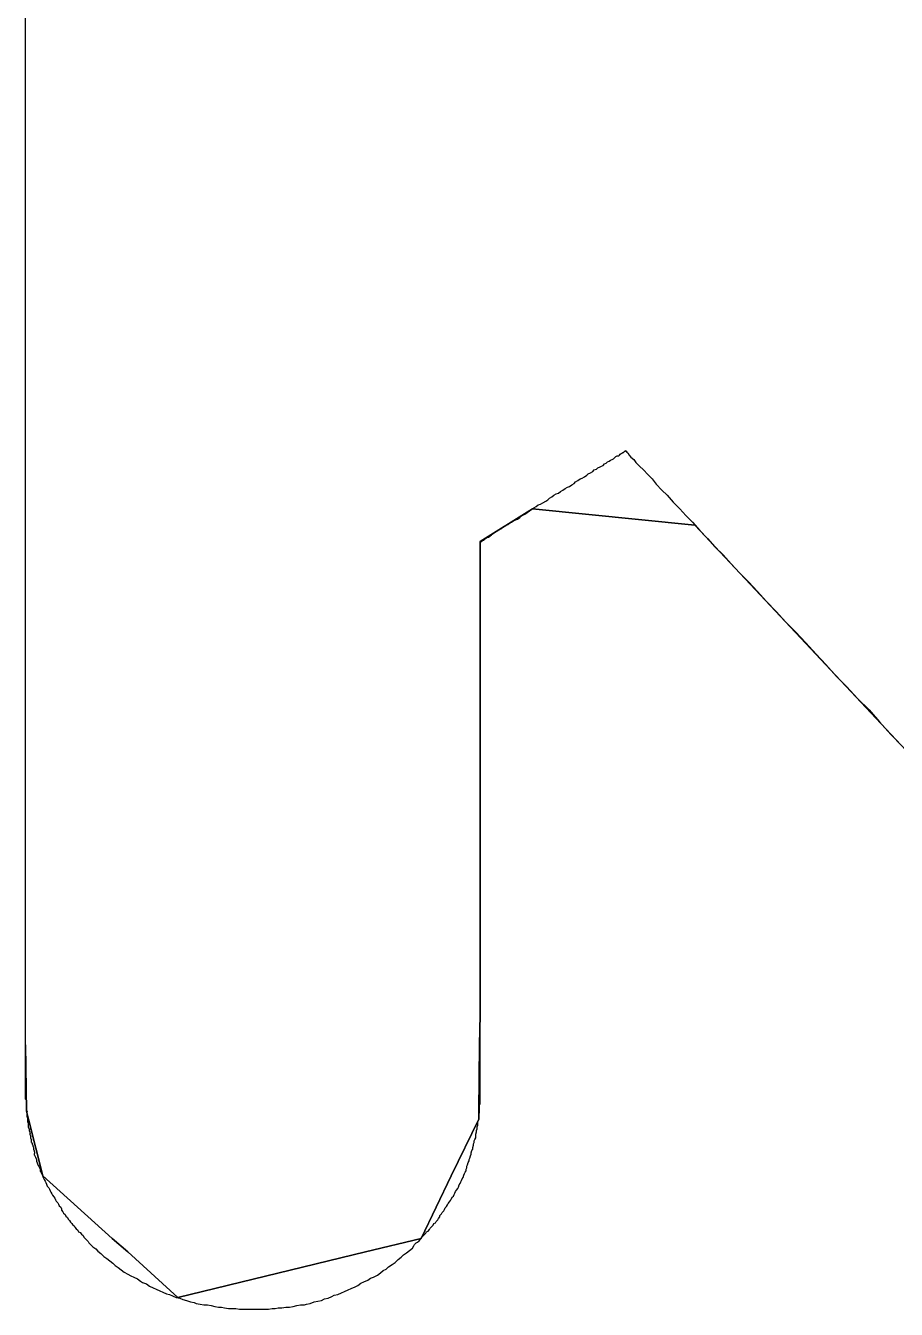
# Model space of a CAD drawing. Extents: x -69.4 to 29.6, y -21.9 to 37.7.
# Drawn here: x -49.896 to -48.728, y 22.63 to 24.352 of the extents above; entities that cross this region are included whole.
import ezdxf

# ---------------------------------------------------------------- set-up
doc = ezdxf.new("R2010")
doc.units = 0
doc.layers.add('gto', color=5, linetype='CONTINUOUS')

msp = doc.modelspace()

# ---------------------------------------------------------------- linework, layer by layer
at = {"layer": 'gto', "color": 5}
for points in [[(-49.8961, 24.285049), (-49.8961, 24.358049), (-49.8961, 24.409049)], [(-49.8961, 22.912046), (-49.8961, 22.915046), (-49.8961, 22.918046), (-49.8961, 22.920046), (-49.8961, 22.923046), (-49.8961, 22.924046), (-49.8961, 22.926046), (-49.8961, 22.930046), (-49.8961, 22.936046), (-49.8961, 22.944046), (-49.8961, 22.954046), (-49.8961, 22.965046), (-49.8961, 22.978046), (-49.8961, 22.993046), (-49.8961, 23.009046), (-49.8961, 23.027046), (-49.8961, 23.045046), (-49.8961, 23.066046), (-49.8961, 23.088046), (-49.8961, 23.110046), (-49.8961, 23.136046), (-49.8961, 23.161046), (-49.8961, 23.188046), (-49.8961, 23.217046), (-49.8961, 23.246046), (-49.8961, 23.276047), (-49.8961, 23.308047), (-49.8961, 23.340047), (-49.8961, 23.374047), (-49.8961, 23.408047), (-49.8961, 23.444047), (-49.8961, 23.480047), (-49.8961, 23.518047), (-49.8961, 23.556047), (-49.8961, 23.595047), (-49.8961, 23.634047), (-49.8961, 23.675047), (-49.8961, 23.716047), (-49.8961, 23.757048), (-49.8961, 23.799048), (-49.8961, 23.841048), (-49.8961, 23.885048), (-49.8961, 23.928048), (-49.8961, 23.973048), (-49.8961, 24.016048), (-49.8961, 24.061048), (-49.8961, 24.106048), (-49.8961, 24.152048), (-49.8961, 24.197048), (-49.8961, 24.243048), (-49.8961, 24.289049), (-49.8961, 24.335049), (-49.8961, 24.380049)], [(-48.586097, 23.243046), (-48.998098, 23.682047), (-49.216098, 23.704047), (-49.286099, 23.660047), (-49.286099, 23.498047), (-49.286099, 23.426047), (-49.286099, 23.025046), (-49.287099, 22.985046), (-49.288099, 22.896046), (-49.288099, 22.885046), (-49.325099, 22.809046), (-49.365099, 22.725045), (-49.440099, 22.707045), (-49.692099, 22.646045), (-49.7591, 22.707045), (-49.7801, 22.725045), (-49.8731, 22.809046), (-49.8921, 22.885046), (-49.8951, 22.896046), (-49.8961, 22.985046), (-49.8961, 23.025046), (-49.8961, 23.426047), (-49.8961, 23.498047), (-49.8961, 23.660047), (-49.8961, 23.704047), (-49.8961, 23.771048), (-49.8961, 24.102048), (-49.8961, 24.285049), (-49.8961, 24.358049)], [(-49.8961, 24.102048), (-49.8961, 24.285049)], [(-49.8961, 23.771048), (-49.8961, 24.102048)], [(-49.093098, 23.780048), (-49.092098, 23.781048)], [(-49.092098, 23.781048), (-49.091098, 23.781048)], [(-49.091098, 23.782048), (-49.090098, 23.781048)], [(-49.091098, 23.781048), (-49.091098, 23.782048)], [(-49.090098, 23.781048), (-49.089098, 23.780048)], [(-49.8961, 23.704047), (-49.8961, 23.771048)], [(-49.121098, 23.762048), (-49.119098, 23.764048)], [(-49.119098, 23.764048), (-49.117098, 23.765048)], [(-49.117098, 23.765048), (-49.115098, 23.767048)], [(-49.115098, 23.767048), (-49.113098, 23.768048)], [(-49.113098, 23.768048), (-49.111098, 23.769048)], [(-49.111098, 23.769048), (-49.109098, 23.770048)], [(-49.109098, 23.770048), (-49.107098, 23.771048)], [(-49.107098, 23.771048), (-49.105098, 23.773048)], [(-49.105098, 23.773048), (-49.104098, 23.774048)], [(-49.104098, 23.774048), (-49.102098, 23.775048)], [(-49.102098, 23.775048), (-49.100098, 23.775048)], [(-49.100098, 23.775048), (-49.099098, 23.776048)], [(-49.099098, 23.776048), (-49.098098, 23.777048)], [(-49.098098, 23.777048), (-49.097098, 23.778048)], [(-49.097098, 23.778048), (-49.095098, 23.779048)], [(-49.095098, 23.779048), (-49.094098, 23.779048)], [(-49.094098, 23.780048), (-49.093098, 23.780048)], [(-49.094098, 23.779048), (-49.094098, 23.780048)], [(-49.089098, 23.780048), (-49.088098, 23.779048)], [(-49.088098, 23.779048), (-49.086098, 23.776048)], [(-49.086098, 23.776048), (-49.084098, 23.773048)], [(-49.084098, 23.773048), (-49.080098, 23.770048)], [(-49.080098, 23.770048), (-49.077098, 23.766048)], [(-49.077098, 23.766048), (-49.072098, 23.761048)], [(-49.149098, 23.745047), (-49.146098, 23.747047)], [(-49.146098, 23.747047), (-49.143098, 23.749047)], [(-49.143098, 23.749047), (-49.141098, 23.751048)], [(-49.141098, 23.751048), (-49.138098, 23.752048)], [(-49.138098, 23.752048), (-49.135098, 23.754048)], [(-49.135098, 23.754048), (-49.133098, 23.756048)], [(-49.133098, 23.756048), (-49.130098, 23.757048)], [(-49.130098, 23.757048), (-49.128098, 23.759048)], [(-49.128098, 23.759048), (-49.125098, 23.760048)], [(-49.125098, 23.760048), (-49.123098, 23.761048)], [(-49.123098, 23.761048), (-49.121098, 23.762048)], [(-49.072098, 23.761048), (-49.067098, 23.756048)], [(-49.067098, 23.756048), (-49.061098, 23.750048)], [(-49.061098, 23.750048), (-49.055098, 23.744047)], [(-49.175098, 23.729047), (-49.172098, 23.731047)], [(-49.172098, 23.731047), (-49.169098, 23.733047)], [(-49.169098, 23.733047), (-49.166098, 23.734047)], [(-49.166098, 23.734047), (-49.163098, 23.736047)], [(-49.163098, 23.736047), (-49.160098, 23.738047)], [(-49.160098, 23.738047), (-49.158098, 23.740047)], [(-49.158098, 23.740047), (-49.155098, 23.742047)], [(-49.155098, 23.742047), (-49.152098, 23.744047)], [(-49.152098, 23.744047), (-49.149098, 23.745047)], [(-49.055098, 23.744047), (-49.050098, 23.737047)], [(-49.050098, 23.737047), (-49.042098, 23.729047)], [(-49.205098, 23.710047), (-49.202098, 23.712047)], [(-49.202098, 23.712047), (-49.198098, 23.714047)], [(-49.198098, 23.714047), (-49.195098, 23.716047)], [(-49.195098, 23.716047), (-49.193098, 23.718047)], [(-49.193098, 23.718047), (-49.190098, 23.720047)], [(-49.190098, 23.720047), (-49.187098, 23.722047)], [(-49.187098, 23.722047), (-49.184098, 23.724047)], [(-49.184098, 23.724047), (-49.181098, 23.725047)], [(-49.181098, 23.725047), (-49.178098, 23.727047)], [(-49.178098, 23.727047), (-49.175098, 23.729047)], [(-49.042098, 23.729047), (-49.035098, 23.722047)], [(-49.035098, 23.722047), (-49.027098, 23.713047)], [(-49.027098, 23.713047), (-49.018098, 23.704047)], [(-49.8961, 23.660047), (-49.8961, 23.704047)], [(-49.286099, 23.660047), (-49.216098, 23.704047)], [(-49.231098, 23.694047), (-49.228098, 23.696047)], [(-49.228098, 23.696047), (-49.225098, 23.697047)], [(-49.225098, 23.697047), (-49.223098, 23.699047)], [(-49.223098, 23.699047), (-49.220098, 23.701047)], [(-49.220098, 23.701047), (-49.217098, 23.703047)], [(-49.217098, 23.703047), (-49.214098, 23.705047)], [(-49.216098, 23.704047), (-48.998098, 23.682047)], [(-49.214098, 23.705047), (-49.211098, 23.707047)], [(-49.211098, 23.707047), (-49.208098, 23.709047)], [(-49.208098, 23.709047), (-49.205098, 23.710047)], [(-49.018098, 23.704047), (-49.010098, 23.695047)], [(-49.010098, 23.695047), (-49.001098, 23.686047)], [(-49.258099, 23.677047), (-49.256099, 23.679047)], [(-49.256099, 23.679047), (-49.254099, 23.680047)], [(-49.254099, 23.680047), (-49.251099, 23.682047)], [(-49.251099, 23.682047), (-49.249098, 23.683047)], [(-49.249098, 23.683047), (-49.246098, 23.685047)], [(-49.246098, 23.685047), (-49.244098, 23.686047)], [(-49.244098, 23.686047), (-49.241098, 23.688047)], [(-49.241098, 23.688047), (-49.238098, 23.689047)], [(-49.238098, 23.689047), (-49.236098, 23.690047)], [(-49.236098, 23.690047), (-49.233098, 23.692047)], [(-49.233098, 23.692047), (-49.231098, 23.694047)], [(-49.001098, 23.686047), (-48.991098, 23.675047)], [(-48.998098, 23.682047), (-48.586097, 23.243046)], [(-49.284099, 23.661047), (-49.283099, 23.661047)], [(-49.284099, 23.660047), (-49.284099, 23.661047)], [(-49.283099, 23.661047), (-49.282099, 23.662047)], [(-49.282099, 23.662047), (-49.281099, 23.662047)], [(-49.281099, 23.662047), (-49.280099, 23.663047)], [(-49.280099, 23.663047), (-49.279099, 23.664047)], [(-49.279099, 23.664047), (-49.277099, 23.665047)], [(-49.277099, 23.665047), (-49.276099, 23.666047)], [(-49.276099, 23.666047), (-49.275099, 23.666047)], [(-49.275099, 23.666047), (-49.273099, 23.667047)], [(-49.273099, 23.667047), (-49.271099, 23.669047)], [(-49.271099, 23.669047), (-49.270099, 23.670047)], [(-49.270099, 23.670047), (-49.268099, 23.671047)], [(-49.268099, 23.671047), (-49.267099, 23.672047)], [(-49.267099, 23.672047), (-49.265099, 23.673047)], [(-49.265099, 23.673047), (-49.263099, 23.674047)], [(-49.263099, 23.674047), (-49.261099, 23.676047)], [(-49.261099, 23.676047), (-49.258099, 23.677047)], [(-48.991098, 23.675047), (-48.981098, 23.664047)], [(-48.981098, 23.664047), (-48.971098, 23.653047)], [(-49.8961, 23.498047), (-49.8961, 23.660047)], [(-49.286099, 23.498047), (-49.286099, 23.660047)], [(-49.286099, 23.659047), (-49.285099, 23.660047)], [(-49.286099, 23.658047), (-49.286099, 23.659047)], [(-49.286099, 23.657047), (-49.286099, 23.658047)], [(-49.286099, 23.656047), (-49.286099, 23.657047)], [(-49.286099, 23.654047), (-49.286099, 23.656047)], [(-49.286099, 23.652047), (-49.286099, 23.654047)], [(-49.286099, 23.650047), (-49.286099, 23.652047)], [(-49.286099, 23.646047), (-49.286099, 23.650047)], [(-49.286099, 23.643047), (-49.286099, 23.646047)], [(-49.285099, 23.660047), (-49.284099, 23.660047)], [(-48.971098, 23.653047), (-48.960098, 23.642047)], [(-49.286099, 23.639047), (-49.286099, 23.643047)], [(-49.286099, 23.634047), (-49.286099, 23.639047)], [(-49.286099, 23.629047), (-49.286099, 23.634047)], [(-49.286099, 23.624047), (-49.286099, 23.629047)], [(-48.960098, 23.642047), (-48.949098, 23.630047)], [(-48.949098, 23.630047), (-48.938098, 23.618047)], [(-49.286099, 23.619047), (-49.286099, 23.624047)], [(-49.286099, 23.614047), (-49.286099, 23.619047)], [(-49.286099, 23.608047), (-49.286099, 23.614047)], [(-48.938098, 23.618047), (-48.926098, 23.606047)], [(-49.286099, 23.601047), (-49.286099, 23.608047)], [(-49.286099, 23.594047), (-49.286099, 23.601047)], [(-49.286099, 23.587047), (-49.286099, 23.594047)], [(-48.926098, 23.606047), (-48.914098, 23.593047)], [(-48.914098, 23.593047), (-48.902098, 23.580047)], [(-49.286099, 23.580047), (-49.286099, 23.587047)], [(-49.286099, 23.573047), (-49.286099, 23.580047)], [(-48.902098, 23.580047), (-48.889098, 23.566047)], [(-49.286099, 23.565047), (-49.286099, 23.573047)], [(-49.286099, 23.557047), (-49.286099, 23.565047)], [(-49.286099, 23.548047), (-49.286099, 23.557047)], [(-48.889098, 23.566047), (-48.876098, 23.552047)], [(-49.286099, 23.540047), (-49.286099, 23.548047)], [(-49.286099, 23.531047), (-49.286099, 23.540047)], [(-48.876098, 23.552047), (-48.863098, 23.539047)], [(-49.286099, 23.522047), (-49.286099, 23.531047)], [(-48.863098, 23.539047), (-48.849098, 23.524047)], [(-48.849098, 23.524047), (-48.835098, 23.509047)], [(-49.286099, 23.513047), (-49.286099, 23.522047)], [(-49.286099, 23.504047), (-49.286099, 23.513047)], [(-48.835098, 23.509047), (-48.822098, 23.495047)], [(-49.8961, 23.426047), (-49.8961, 23.498047)], [(-49.286099, 23.494047), (-49.286099, 23.504047)], [(-49.286099, 23.426047), (-49.286099, 23.498047)], [(-49.286099, 23.484047), (-49.286099, 23.494047)], [(-48.822098, 23.495047), (-48.808098, 23.479047)], [(-49.286099, 23.474047), (-49.286099, 23.484047)], [(-49.286099, 23.464047), (-49.286099, 23.474047)], [(-48.808098, 23.479047), (-48.794098, 23.465047)], [(-49.286099, 23.454047), (-49.286099, 23.464047)], [(-49.286099, 23.443047), (-49.286099, 23.454047)], [(-48.794098, 23.465047), (-48.779098, 23.449047)], [(-49.286099, 23.433047), (-49.286099, 23.443047)], [(-48.779098, 23.449047), (-48.764098, 23.434047)], [(-49.8961, 23.025046), (-49.8961, 23.426047)], [(-49.286099, 23.423047), (-49.286099, 23.433047)], [(-49.286099, 23.025046), (-49.286099, 23.426047)], [(-49.286099, 23.412047), (-49.286099, 23.423047)], [(-48.764098, 23.434047), (-48.750098, 23.418047)], [(-49.286099, 23.400047), (-49.286099, 23.412047)], [(-48.750098, 23.418047), (-48.735097, 23.401047)], [(-49.286099, 23.390047), (-49.286099, 23.400047)], [(-49.286099, 23.379047), (-49.286099, 23.390047)], [(-48.735097, 23.401047), (-48.720097, 23.386047)], [(-49.286099, 23.367047), (-49.286099, 23.379047)], [(-49.286099, 23.357047), (-49.286099, 23.367047)], [(-49.286099, 23.345047), (-49.286099, 23.357047)], [(-49.286099, 23.334047), (-49.286099, 23.345047)], [(-49.286099, 23.323047), (-49.286099, 23.334047)], [(-49.286099, 23.311047), (-49.286099, 23.323047)], [(-49.286099, 23.300047), (-49.286099, 23.311047)], [(-49.286099, 23.289047), (-49.286099, 23.300047)], [(-49.286099, 23.277047), (-49.286099, 23.289047)], [(-49.286099, 23.266047), (-49.286099, 23.277047)], [(-49.286099, 23.254047), (-49.286099, 23.266047)], [(-49.286099, 23.243046), (-49.286099, 23.254047)], [(-49.286099, 23.232046), (-49.286099, 23.243046)], [(-49.286099, 23.220046), (-49.286099, 23.232046)], [(-49.286099, 23.210046), (-49.286099, 23.220046)], [(-49.286099, 23.199046), (-49.286099, 23.210046)], [(-49.286099, 23.187046), (-49.286099, 23.199046)], [(-49.286099, 23.177046), (-49.286099, 23.187046)], [(-49.286099, 23.166046), (-49.286099, 23.177046)], [(-49.286099, 23.155046), (-49.286099, 23.166046)], [(-49.286099, 23.145046), (-49.286099, 23.155046)], [(-49.286099, 23.134046), (-49.286099, 23.145046)], [(-49.286099, 23.124046), (-49.286099, 23.134046)], [(-49.286099, 23.113046), (-49.286099, 23.124046)], [(-49.286099, 23.104046), (-49.286099, 23.113046)], [(-49.286099, 23.094046), (-49.286099, 23.104046)], [(-49.286099, 23.084046), (-49.286099, 23.094046)], [(-49.286099, 23.074046), (-49.286099, 23.084046)], [(-49.286099, 23.066046), (-49.286099, 23.074046)], [(-49.286099, 23.056046), (-49.286099, 23.066046)], [(-49.286099, 23.047046), (-49.286099, 23.056046)], [(-49.286099, 23.038046), (-49.286099, 23.047046)], [(-49.8961, 22.985046), (-49.8961, 23.025046)], [(-49.287099, 22.985046), (-49.286099, 23.025046)], [(-49.286099, 23.030046), (-49.286099, 23.038046)], [(-49.286099, 23.022046), (-49.286099, 23.030046)], [(-49.286099, 23.014046), (-49.286099, 23.022046)], [(-49.286099, 23.006046), (-49.286099, 23.014046)], [(-49.286099, 22.999046), (-49.286099, 23.006046)], [(-49.286099, 22.992046), (-49.286099, 22.999046)], [(-49.286099, 22.985046), (-49.286099, 22.992046)], [(-49.8961, 22.985046), (-49.8951, 22.896046)], [(-49.288099, 22.896046), (-49.287099, 22.985046)], [(-49.286099, 22.978046), (-49.286099, 22.985046)], [(-49.286099, 22.972046), (-49.286099, 22.978046)], [(-49.286099, 22.966046), (-49.286099, 22.972046)], [(-49.286099, 22.961046), (-49.286099, 22.966046)], [(-49.286099, 22.956046), (-49.286099, 22.961046)], [(-49.286099, 22.951046), (-49.286099, 22.956046)], [(-49.286099, 22.946046), (-49.286099, 22.951046)], [(-49.286099, 22.942046), (-49.286099, 22.946046)], [(-49.286099, 22.938046), (-49.286099, 22.942046)], [(-49.286099, 22.935046), (-49.286099, 22.938046)], [(-49.286099, 22.931046), (-49.286099, 22.935046)], [(-49.286099, 22.929046), (-49.286099, 22.931046)], [(-49.286099, 22.927046), (-49.286099, 22.929046)], [(-49.286099, 22.926046), (-49.286099, 22.927046)], [(-49.286099, 22.924046), (-49.286099, 22.926046)], [(-49.286099, 22.923046), (-49.286099, 22.924046)], [(-49.286099, 22.921046), (-49.286099, 22.923046)], [(-49.286099, 22.919046), (-49.286099, 22.921046)], [(-49.8961, 22.912046), (-49.8951, 22.910046)], [(-49.8951, 22.897046), (-49.8951, 22.900046), (-49.8951, 22.902046), (-49.8951, 22.905046), (-49.8951, 22.907046), (-49.8951, 22.910046)], [(-49.287099, 22.904046), (-49.286099, 22.906046)], [(-49.287099, 22.901046), (-49.287099, 22.904046)], [(-49.286099, 22.916046), (-49.286099, 22.919046)], [(-49.286099, 22.914046), (-49.286099, 22.916046)], [(-49.286099, 22.911046), (-49.286099, 22.914046)], [(-49.286099, 22.909046), (-49.286099, 22.911046)], [(-49.286099, 22.906046), (-49.286099, 22.909046)], [(-49.8951, 22.897046), (-49.8941, 22.895046)], [(-49.8951, 22.896046), (-49.8921, 22.885046)], [(-49.8941, 22.888046), (-49.8941, 22.890046), (-49.8941, 22.892046), (-49.8941, 22.895046)], [(-49.8941, 22.888046), (-49.8931, 22.886046)], [(-49.8931, 22.881046), (-49.8931, 22.883046), (-49.8931, 22.886046)], [(-49.288099, 22.885046), (-49.288099, 22.896046)], [(-49.288099, 22.891046), (-49.287099, 22.894046)], [(-49.288099, 22.890046), (-49.288099, 22.891046)], [(-49.288099, 22.887046), (-49.288099, 22.890046)], [(-49.288099, 22.885046), (-49.288099, 22.887046)], [(-49.287099, 22.899046), (-49.287099, 22.901046)], [(-49.287099, 22.896046), (-49.287099, 22.899046)], [(-49.287099, 22.894046), (-49.287099, 22.896046)], [(-49.8931, 22.881046), (-49.8921, 22.878046)], [(-49.8921, 22.885046), (-49.8731, 22.809046)], [(-49.8921, 22.874046), (-49.8921, 22.876046), (-49.8921, 22.878046)], [(-49.8921, 22.874046), (-49.8911, 22.871046)], [(-49.8911, 22.869046), (-49.8911, 22.871046)], [(-49.8911, 22.869046), (-49.8901, 22.866046)], [(-49.325099, 22.809046), (-49.288099, 22.885046)], [(-49.291099, 22.870046), (-49.290099, 22.872046)], [(-49.291099, 22.868046), (-49.291099, 22.870046)], [(-49.290099, 22.875046), (-49.289099, 22.877046)], [(-49.290099, 22.872046), (-49.290099, 22.875046)], [(-49.289099, 22.882046), (-49.288099, 22.885046)], [(-49.289099, 22.880046), (-49.289099, 22.882046)], [(-49.289099, 22.877046), (-49.289099, 22.880046)], [(-49.8901, 22.864046), (-49.8901, 22.866046)], [(-49.8901, 22.864046), (-49.8891, 22.862046)], [(-49.8891, 22.859046), (-49.8891, 22.862046)], [(-49.8891, 22.859046), (-49.8881, 22.857046)], [(-49.8881, 22.854046), (-49.8881, 22.857046)], [(-49.8881, 22.854046), (-49.8871, 22.853046)], [(-49.8871, 22.851046), (-49.8871, 22.853046)], [(-49.8871, 22.851046), (-49.8861, 22.848046)], [(-49.295099, 22.852046), (-49.294099, 22.854046)], [(-49.295099, 22.850046), (-49.295099, 22.852046)], [(-49.294099, 22.856046), (-49.293099, 22.858046)], [(-49.294099, 22.854046), (-49.294099, 22.856046)], [(-49.293099, 22.858046), (-49.292099, 22.860046)], [(-49.292099, 22.865046), (-49.291099, 22.868046)], [(-49.292099, 22.863046), (-49.292099, 22.865046)], [(-49.292099, 22.860046), (-49.292099, 22.863046)], [(-49.8861, 22.848046), (-49.8851, 22.846046)], [(-49.8851, 22.844046), (-49.8851, 22.846046)], [(-49.8851, 22.844046), (-49.8841, 22.841046)], [(-49.8841, 22.841046), (-49.8841, 22.839046)], [(-49.8841, 22.837046), (-49.8841, 22.839046)], [(-49.8841, 22.837046), (-49.8831, 22.834046)], [(-49.8831, 22.834046), (-49.8821, 22.832046)], [(-49.300099, 22.833046), (-49.299099, 22.836046)], [(-49.299099, 22.836046), (-49.298099, 22.838046)], [(-49.298099, 22.840046), (-49.297099, 22.843046)], [(-49.298099, 22.838046), (-49.298099, 22.840046)], [(-49.297099, 22.843046), (-49.296099, 22.845046)], [(-49.296099, 22.847046), (-49.295099, 22.850046)], [(-49.296099, 22.845046), (-49.296099, 22.847046)], [(-49.8821, 22.832046), (-49.8811, 22.830046)], [(-49.8811, 22.828046), (-49.8811, 22.830046)], [(-49.8811, 22.828046), (-49.8801, 22.825046)], [(-49.8801, 22.825046), (-49.8791, 22.823046)], [(-49.8791, 22.823046), (-49.8781, 22.821046)], [(-49.8781, 22.821046), (-49.8771, 22.819046)], [(-49.8771, 22.819046), (-49.8761, 22.817046)], [(-49.8761, 22.815046), (-49.8761, 22.817046)], [(-49.305099, 22.818046), (-49.304099, 22.820046)], [(-49.305099, 22.816046), (-49.305099, 22.818046)], [(-49.304099, 22.822046), (-49.303099, 22.824046)], [(-49.304099, 22.820046), (-49.304099, 22.822046)], [(-49.303099, 22.824046), (-49.302099, 22.827046)], [(-49.302099, 22.827046), (-49.301099, 22.829046)], [(-49.301099, 22.831046), (-49.300099, 22.833046)], [(-49.301099, 22.829046), (-49.301099, 22.831046)], [(-49.8761, 22.815046), (-49.8751, 22.813046)], [(-49.8751, 22.813046), (-49.8741, 22.811046)], [(-49.8741, 22.811046), (-49.8731, 22.808046)], [(-49.8731, 22.809046), (-49.7801, 22.725045)], [(-49.8731, 22.808046), (-49.8721, 22.806046)], [(-49.8721, 22.806046), (-49.8711, 22.804046)], [(-49.8711, 22.804046), (-49.8701, 22.802046)], [(-49.8701, 22.802046), (-49.8691, 22.800046)], [(-49.8691, 22.800046), (-49.8681, 22.798046)], [(-49.365099, 22.725045), (-49.325099, 22.809046)], [(-49.313099, 22.799046), (-49.312099, 22.801046)], [(-49.312099, 22.801046), (-49.311099, 22.803046)], [(-49.311099, 22.803046), (-49.310099, 22.805046)], [(-49.310099, 22.805046), (-49.309099, 22.807046)], [(-49.309099, 22.807046), (-49.308099, 22.810046)], [(-49.308099, 22.810046), (-49.307099, 22.812046)], [(-49.307099, 22.812046), (-49.306099, 22.814046)], [(-49.306099, 22.814046), (-49.305099, 22.816046)], [(-49.8681, 22.798046), (-49.8671, 22.795046)], [(-49.8671, 22.795046), (-49.8651, 22.793046)], [(-49.8651, 22.793046), (-49.8641, 22.791046)], [(-49.8641, 22.791046), (-49.8631, 22.789046)], [(-49.8631, 22.789046), (-49.8621, 22.787046)], [(-49.8621, 22.787046), (-49.8611, 22.785046)], [(-49.8611, 22.785046), (-49.8601, 22.783046)], [(-49.8601, 22.783046), (-49.8581, 22.781046)], [(-49.322099, 22.782046), (-49.321099, 22.784046)], [(-49.321099, 22.784046), (-49.320099, 22.786046)], [(-49.320099, 22.786046), (-49.319099, 22.788046)], [(-49.319099, 22.788046), (-49.318099, 22.790046)], [(-49.318099, 22.790046), (-49.316099, 22.792046)], [(-49.316099, 22.792046), (-49.315099, 22.794046)], [(-49.315099, 22.794046), (-49.314099, 22.797046)], [(-49.314099, 22.797046), (-49.313099, 22.799046)], [(-49.8581, 22.781046), (-49.8571, 22.779046)], [(-49.8571, 22.779046), (-49.8561, 22.777046)], [(-49.8561, 22.777046), (-49.8551, 22.775046)], [(-49.8551, 22.775046), (-49.8531, 22.773046)], [(-49.8531, 22.773046), (-49.8521, 22.771046)], [(-49.8521, 22.771046), (-49.8511, 22.769046)], [(-49.8511, 22.769046), (-49.8491, 22.767046)], [(-49.8491, 22.767046), (-49.8481, 22.765046)], [(-49.8481, 22.765046), (-49.8481, 22.763046)], [(-49.334099, 22.764046), (-49.333099, 22.766046)], [(-49.333099, 22.766046), (-49.331099, 22.768046)], [(-49.331099, 22.768046), (-49.330099, 22.770046)], [(-49.330099, 22.770046), (-49.329099, 22.772046)], [(-49.329099, 22.772046), (-49.327099, 22.774046)], [(-49.327099, 22.774046), (-49.326099, 22.776046)], [(-49.326099, 22.776046), (-49.325099, 22.778046)], [(-49.325099, 22.778046), (-49.323099, 22.781046)], [(-49.323099, 22.781046), (-49.322099, 22.782046)], [(-49.8481, 22.763046), (-49.8461, 22.761046)], [(-49.8461, 22.761046), (-49.8451, 22.759046)], [(-49.8451, 22.759046), (-49.8431, 22.757046)], [(-49.8431, 22.757046), (-49.8421, 22.755046)], [(-49.8421, 22.755046), (-49.8401, 22.753046)], [(-49.8401, 22.753046), (-49.8391, 22.751046)], [(-49.8391, 22.751046), (-49.8371, 22.749045)], [(-49.8371, 22.749045), (-49.8361, 22.747045)], [(-49.346099, 22.746045), (-49.345099, 22.748045)], [(-49.345099, 22.748045), (-49.343099, 22.750046)], [(-49.343099, 22.750046), (-49.342099, 22.752046)], [(-49.342099, 22.752046), (-49.340099, 22.754046)], [(-49.340099, 22.756046), (-49.338099, 22.758046)], [(-49.340099, 22.754046), (-49.340099, 22.756046)], [(-49.338099, 22.758046), (-49.337099, 22.760046)], [(-49.337099, 22.760046), (-49.335099, 22.762046)], [(-49.335099, 22.762046), (-49.334099, 22.764046)], [(-49.8361, 22.747045), (-49.8341, 22.745045)], [(-49.8341, 22.745045), (-49.8331, 22.744045)], [(-49.8331, 22.744045), (-49.8311, 22.742045)], [(-49.8311, 22.742045), (-49.8301, 22.740045)], [(-49.8301, 22.740045), (-49.8281, 22.738045)], [(-49.8281, 22.738045), (-49.8261, 22.736045)], [(-49.8261, 22.736045), (-49.8251, 22.734045)], [(-49.8251, 22.734045), (-49.8231, 22.733045)], [(-49.8231, 22.733045), (-49.8211, 22.731045)], [(-49.8211, 22.731045), (-49.8191, 22.729045)], [(-49.361099, 22.730045), (-49.359099, 22.732045)], [(-49.359099, 22.732045), (-49.358099, 22.734045)], [(-49.358099, 22.734045), (-49.356099, 22.735045)], [(-49.356099, 22.735045), (-49.354099, 22.737045)], [(-49.354099, 22.737045), (-49.353099, 22.739045)], [(-49.353099, 22.739045), (-49.351099, 22.741045)], [(-49.351099, 22.741045), (-49.349099, 22.743045)], [(-49.349099, 22.743045), (-49.348099, 22.745045)], [(-49.348099, 22.745045), (-49.346099, 22.746045)], [(-49.8191, 22.729045), (-49.8181, 22.727045)], [(-49.8181, 22.727045), (-49.8161, 22.725045)], [(-49.8161, 22.725045), (-49.8141, 22.723045)], [(-49.8141, 22.723045), (-49.8121, 22.721045)], [(-49.8121, 22.721045), (-49.8111, 22.719045)], [(-49.8111, 22.719045), (-49.8101, 22.718045)], [(-49.8101, 22.718045), (-49.8081, 22.716045)], [(-49.8081, 22.716045), (-49.8061, 22.714045)], [(-49.8061, 22.714045), (-49.8021, 22.711045)], [(-49.7801, 22.725045), (-49.7591, 22.707045)], [(-49.440099, 22.707045), (-49.365099, 22.725045)], [(-49.377099, 22.712045), (-49.375099, 22.715045)], [(-49.375099, 22.715045), (-49.374099, 22.717045)], [(-49.374099, 22.717045), (-49.372099, 22.719045)], [(-49.372099, 22.719045), (-49.370099, 22.720045)], [(-49.370099, 22.720045), (-49.368099, 22.722045)], [(-49.368099, 22.722045), (-49.366099, 22.724045)], [(-49.366099, 22.724045), (-49.365099, 22.726045)], [(-49.365099, 22.726045), (-49.363099, 22.728045)], [(-49.363099, 22.728045), (-49.361099, 22.730045)], [(-49.8021, 22.711045), (-49.7991, 22.708045)], [(-49.7991, 22.708045), (-49.7951, 22.705045)], [(-49.7951, 22.705045), (-49.7911, 22.701045)], [(-49.7911, 22.701045), (-49.7871, 22.698045)], [(-49.7871, 22.698045), (-49.7831, 22.695045)], [(-49.7591, 22.707045), (-49.692099, 22.646045), (-49.440099, 22.707045)], [(-49.400099, 22.693045), (-49.396099, 22.697045)], [(-49.396099, 22.697045), (-49.392099, 22.700045)], [(-49.392099, 22.700045), (-49.389099, 22.703045)], [(-49.389099, 22.703045), (-49.385099, 22.706045)], [(-49.385099, 22.706045), (-49.381099, 22.709045)], [(-49.381099, 22.709045), (-49.377099, 22.712045)], [(-49.7831, 22.695045), (-49.7791, 22.692045)], [(-49.7791, 22.692045), (-49.7761, 22.689045)], [(-49.7761, 22.689045), (-49.7721, 22.686045)], [(-49.7721, 22.686045), (-49.7681, 22.683045)], [(-49.7681, 22.683045), (-49.7641, 22.680045)], [(-49.7641, 22.680045), (-49.7591, 22.677045)], [(-49.424099, 22.676045), (-49.420099, 22.679045)], [(-49.420099, 22.679045), (-49.416099, 22.682045)], [(-49.416099, 22.682045), (-49.412099, 22.684045)], [(-49.412099, 22.684045), (-49.409099, 22.687045)], [(-49.409099, 22.687045), (-49.404099, 22.690045)], [(-49.404099, 22.690045), (-49.400099, 22.693045)], [(-49.7591, 22.677045), (-49.7551, 22.675045)], [(-49.7551, 22.675045), (-49.7511, 22.673045)], [(-49.7511, 22.673045), (-49.746099, 22.671045)], [(-49.746099, 22.671045), (-49.742099, 22.668045)], [(-49.742099, 22.668045), (-49.739099, 22.666045)], [(-49.739099, 22.666045), (-49.734099, 22.664045)], [(-49.734099, 22.664045), (-49.730099, 22.661045)], [(-49.454099, 22.660045), (-49.450099, 22.662045)], [(-49.450099, 22.662045), (-49.446099, 22.665045)], [(-49.446099, 22.665045), (-49.442099, 22.667045)], [(-49.442099, 22.667045), (-49.437099, 22.669045)], [(-49.437099, 22.669045), (-49.433099, 22.672045)], [(-49.433099, 22.672045), (-49.429099, 22.673045)], [(-49.429099, 22.673045), (-49.424099, 22.676045)], [(-49.730099, 22.661045), (-49.725099, 22.659045)], [(-49.725099, 22.659045), (-49.721099, 22.657045)], [(-49.721099, 22.657045), (-49.716099, 22.655045)], [(-49.716099, 22.655045), (-49.712099, 22.653045)], [(-49.712099, 22.653045), (-49.707099, 22.651045)], [(-49.707099, 22.651045), (-49.703099, 22.650045)], [(-49.703099, 22.650045), (-49.699099, 22.648045)], [(-49.699099, 22.648045), (-49.694099, 22.646045)], [(-49.694099, 22.646045), (-49.689099, 22.645045)], [(-49.689099, 22.645045), (-49.685099, 22.643045)], [(-49.495099, 22.644045), (-49.490099, 22.645045)], [(-49.490099, 22.645045), (-49.485099, 22.647045)], [(-49.485099, 22.647045), (-49.482099, 22.649045)], [(-49.482099, 22.649045), (-49.477099, 22.650045)], [(-49.477099, 22.650045), (-49.472099, 22.652045)], [(-49.472099, 22.652045), (-49.468099, 22.654045)], [(-49.468099, 22.654045), (-49.463099, 22.656045)], [(-49.463099, 22.656045), (-49.459099, 22.658045)], [(-49.459099, 22.658045), (-49.454099, 22.660045)], [(-49.685099, 22.643045), (-49.680099, 22.642045)], [(-49.680099, 22.642045), (-49.675099, 22.640045)], [(-49.675099, 22.640045), (-49.670099, 22.639045)], [(-49.670099, 22.639045), (-49.667099, 22.638045)], [(-49.667099, 22.638045), (-49.662099, 22.637045)], [(-49.662099, 22.637045), (-49.657099, 22.636045)], [(-49.657099, 22.636045), (-49.652099, 22.636045)], [(-49.652099, 22.636045), (-49.647099, 22.635045)], [(-49.647099, 22.635045), (-49.642099, 22.634045)], [(-49.642099, 22.634045), (-49.637099, 22.633045)], [(-49.637099, 22.633045), (-49.633099, 22.633045)], [(-49.633099, 22.633045), (-49.629099, 22.632045)], [(-49.629099, 22.632045), (-49.624099, 22.631045)], [(-49.624099, 22.631045), (-49.619099, 22.631045)], [(-49.619099, 22.631045), (-49.614099, 22.631045)], [(-49.614099, 22.631045), (-49.609099, 22.630045)], [(-49.609099, 22.630045), (-49.604099, 22.630045)], [(-49.604099, 22.630045), (-49.599099, 22.630045)], [(-49.599099, 22.630045), (-49.594099, 22.630045)], [(-49.594099, 22.630045), (-49.590099, 22.630045)], [(-49.590099, 22.630045), (-49.585099, 22.630045)], [(-49.585099, 22.630045), (-49.580099, 22.630045)], [(-49.580099, 22.630045), (-49.575099, 22.630045)], [(-49.575099, 22.630045), (-49.570099, 22.630045)], [(-49.570099, 22.630045), (-49.565099, 22.631045)], [(-49.565099, 22.631045), (-49.561099, 22.631045)], [(-49.561099, 22.631045), (-49.557099, 22.632045)], [(-49.557099, 22.632045), (-49.552099, 22.632045)], [(-49.552099, 22.632045), (-49.547099, 22.633045)], [(-49.547099, 22.633045), (-49.542099, 22.633045)], [(-49.542099, 22.633045), (-49.537099, 22.634045)], [(-49.537099, 22.634045), (-49.532099, 22.635045)], [(-49.532099, 22.635045), (-49.527099, 22.636045)], [(-49.527099, 22.636045), (-49.522099, 22.636045)], [(-49.522099, 22.636045), (-49.519099, 22.637045)], [(-49.519099, 22.637045), (-49.514099, 22.638045)], [(-49.514099, 22.638045), (-49.509099, 22.640045)], [(-49.509099, 22.640045), (-49.504099, 22.641045)], [(-49.504099, 22.641045), (-49.499099, 22.642045)], [(-49.499099, 22.642045), (-49.495099, 22.644045)]]:
    msp.add_lwpolyline(points, dxfattribs=at)

doc.saveas('drawing.dxf')
